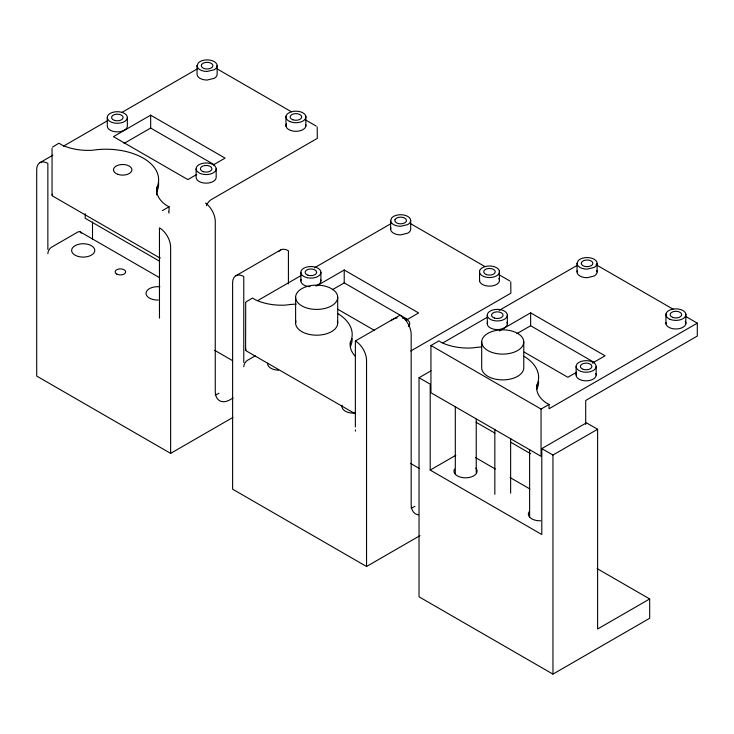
<?xml version="1.0" encoding="UTF-8"?>
<svg xmlns="http://www.w3.org/2000/svg" width="734" height="734" viewBox="0 0 734 734"><rect width="100%" height="100%" fill="white"/><g stroke="black" fill="none" stroke-linecap="round" stroke-linejoin="round"><path stroke-width="1.1" d="M47.857 249.34L47.857 163.425A15.781 9.111 60 0 0 36.7 169.875L36.7 376.065L170.627 453.383L232.953 417.398M85.19 213.741L85.19 218.264L159.59 261.221M170.627 453.383L170.627 247.193A15.781 9.111 60 0 0 159.462 227.861L159.462 318.07A5.257 3.037 -60 0 1 159.59 316.886M243.771 362.449L243.771 276.534A15.781 9.111 60 0 0 232.614 282.985L232.614 489.174L366.541 566.492L419.967 535.646M288.416 283.856L288.416 250.762A15.781 9.111 60 0 0 278.746 251.624M355.375 426.885L355.375 340.971L400.021 315.198A15.781 9.111 60 0 1 411.178 334.53L411.178 504.203A21.047 12.148 -60 0 0 418.619 514.791M366.541 566.492L366.541 360.302A15.781 9.111 60 0 0 355.375 340.971M430.941 370.853L419.031 377.726L419.031 596.806L552.959 674.124L649.682 618.276L649.682 598.953L597.109 568.593M649.682 598.953L597.604 629.02L597.604 429.271L586.438 422.83L541.802 448.602L541.802 534.517L430.197 470.081L430.197 384.166L419.031 377.726M552.959 674.124L552.959 455.043L597.604 429.271M585.695 424.435L585.695 400.47L697.3 336.044L697.3 323.153L685.4 316.281M245.697 302.536L245.606 349.889M197.061 65.665L198.363 62.812L200.006 61.573A10.028 5.789 0 0 1 214.19 61.573A10.028 5.789 0 0 1 214.19 69.767L207.098 71.464A10.028 5.789 0 0 1 197.061 65.665L197.061 74.262A10.028 5.789 0 0 0 207.098 80.052L214.19 78.355A10.028 5.789 0 0 0 217.126 74.262L217.126 65.665M390.616 220.494L391.91 217.631L393.562 216.402A10.028 5.789 0 0 1 407.746 216.402A10.028 5.789 0 0 1 407.746 224.595L400.654 226.283A10.028 5.789 0 0 1 390.616 220.494L390.616 229.091A10.028 5.789 0 0 0 400.654 234.88L407.746 233.183A10.028 5.789 0 0 0 410.682 229.091L410.682 220.494M390.616 229.091L390.919 227.779M577.043 263.35L578.337 260.487L579.979 259.249A10.028 5.789 0 0 1 594.164 259.249A10.028 5.789 0 0 1 594.164 267.442L587.072 269.139A10.028 5.789 0 0 1 577.043 263.35L577.043 271.938A10.028 5.789 0 0 0 587.072 277.727L594.164 276.03A10.028 5.789 0 0 0 596.76 270.442M577.043 271.938L577.337 270.626M52.408 147.13L58.949 143.203L61.858 144.983A41.654 24.048 0 0 0 92.401 150.259A52.609 30.378 0 0 1 156.837 187.464A41.654 24.048 0 0 0 165.976 205.098L169.059 206.777L169.059 211.071M245.963 301.949L252.505 298.032L255.414 299.811A41.654 24.048 0 0 0 285.957 305.087A52.609 30.378 0 0 1 296.151 304.115M63.445 146.167L107.063 120.972M121.936 112.394L197.29 68.886M39.966 162.645L52.866 155.204M213.319 164.902L225.063 158.122L150.663 115.165L113.458 136.643L187.867 179.601L196.675 174.518M123.982 143.46L150.663 128.055L214.154 164.71M162.398 210.63L169.059 206.777M235.88 275.755L280.526 249.982M257.992 300.417L301.61 275.232M314.501 267.791L390.846 223.714M316.804 285.82L344.218 269.993L418.619 312.95L405.893 320.299M332.355 289.728L344.218 282.884L407.709 319.538M255.212 355.852L247.496 360.302A5.257 3.037 -60 0 0 243.771 366.743M233.1 397.984L230.146 399.691A21.047 12.148 -60 0 1 215.264 391.094L215.264 221.42A15.781 9.111 60 0 0 205.566 203.043M410.801 350.971L510.873 293.187L510.754 281.893M430.941 345.494L541.059 409.067L541.059 456.319L430.941 392.745L430.941 345.494L438.923 340.879L441.831 342.659A41.654 24.048 0 0 0 472.384 347.934A52.609 30.378 0 0 1 481.421 347.017M442.877 342.897L487.358 317.216M499.221 310.363L577.3 265.286M499.313 330.933L530.636 312.84L605.045 355.797L592.31 363.147M516.929 333.64L530.636 325.731L594.127 362.385M576.649 372.193L567.841 377.276L524.186 352.081M430.197 470.081L455.796 455.3M541.059 409.067L549.041 404.452L549.041 408.755L697.3 323.153M549.041 404.452L545.958 402.773A41.654 24.048 0 0 1 536.811 385.139A52.609 30.378 0 0 0 524.149 356.366M596.109 264.735L673.491 309.409M217.117 68.886L291.453 111.797M305.335 119.807L316.235 126.11M410.673 223.705L485.009 266.625M498.881 274.635L509.791 280.929M337.768 309.225L374.478 330.419M541.802 448.602L552.959 455.043M476.072 422.243L494.927 433.124M510.8 442.29L530.636 453.74M52.82 196.143L159.214 257.57A2.633 1.523 0 0 0 160.397 257.964M475.531 457.594L495.285 468.998M510.093 477.55L529.847 488.954M80.254 231.898L159.26 277.516M246.376 350.962L352.77 412.389A2.633 1.523 0 0 0 355.311 412.783M214.649 350.301L232.476 360.596M410.563 463.411L419.481 468.558M317.198 127.065L317.327 138.368L211.3 199.575A7.89 4.56 -60 0 0 206.465 205.584M685.822 313.969L685.831 323.85M665.958 313.996L665.967 323.877M597.109 263.35L597.109 271.938M596.155 366.45A10.028 5.789 0 0 1 581.108 371.468A10.028 5.789 0 0 1 581.108 361.44A10.028 5.789 0 0 1 596.155 366.45L596.155 375.046M576.098 366.45L576.098 375.046M536.811 385.139L536.811 388.359M530.636 312.84L530.636 325.731M529.618 449.658L529.618 516.947M523.773 341.961A21.047 12.148 0 0 1 492.211 352.485A21.047 12.148 0 0 1 492.211 331.447A21.047 12.148 0 0 1 523.773 341.961L523.773 367.734A21.047 12.148 0 0 1 502.735 379.891A21.047 12.148 0 0 1 481.688 367.734L481.688 341.961M510.625 438.446L510.625 493.184M507.341 315.17A10.028 5.789 0 0 1 492.294 320.189A10.028 5.789 0 0 1 492.294 310.152A10.028 5.789 0 0 1 507.341 315.17L507.341 323.767M499.404 271.112L499.404 279.709M494.835 429.326L494.835 494.331M487.275 315.17L487.275 323.767M479.541 271.14L479.541 281.03M476.247 419.252L476.247 472.852M455.309 406.755L455.309 474.045M337.732 313.51A52.609 30.378 0 0 1 350.393 342.292L350.393 344.439M344.218 269.993L344.218 282.884M337.695 297.261A21.047 12.148 0 0 1 306.133 307.785A21.047 12.148 0 0 1 306.133 286.746A21.047 12.148 0 0 1 337.695 297.261L337.695 323.043M320.914 272.323A10.028 5.789 0 0 1 305.867 277.342A10.028 5.789 0 0 1 305.867 267.304A10.028 5.789 0 0 1 320.914 272.323L320.914 280.911M305.849 116.293L305.849 126.175M300.848 272.323L300.848 280.911M295.609 297.261L295.609 323.043M285.985 116.321L285.985 126.202M216.181 168.774A10.028 5.789 0 0 1 201.134 173.793A10.028 5.789 0 0 1 201.134 163.765A10.028 5.789 0 0 1 216.181 168.774L216.181 177.371A10.028 5.789 0 0 1 206.153 183.161A10.028 5.789 0 0 1 196.116 177.371L196.116 168.774M156.837 187.464L156.837 191.757A41.654 24.048 0 0 0 156.636 194.905M150.663 115.165L150.663 128.055M127.358 117.495A10.028 5.789 0 0 1 112.311 122.514A10.028 5.789 0 0 1 112.311 112.476A10.028 5.789 0 0 1 127.358 117.495L127.358 126.083A10.028 5.789 0 0 1 117.33 131.881A10.028 5.789 0 0 1 107.292 126.083L107.292 117.495M92.502 222.09L92.502 239.211M52.05 148.442L52.05 195.07M158.333 300.041A11.579 6.679 0 0 1 146.057 292.921A11.579 6.679 0 0 1 159.884 286.82M47.857 253.634A5.257 3.037 -60 0 1 51.582 247.193L77.62 232.155A5.257 3.037 -60 0 1 81.217 233.265M218.989 393.25A21.047 12.148 -60 0 1 215.135 394.883M305.849 124.881A9.992 5.771 0 0 1 294.82 131.276A9.992 5.771 0 0 1 286.471 123.651M52.408 195.822A2.633 1.523 0 0 1 52.408 194.308M158.516 181.922A52.609 30.378 0 0 1 156.837 191.757M168.499 211.401A2.633 1.56 58.5 0 1 169.059 213.218M354.247 413.15A11.579 6.679 0 0 1 342.172 405.159M278.553 370.202A11.579 6.679 0 0 1 267.552 363.202M355.375 431.179A5.257 3.037 -60 0 1 355.504 429.996M414.903 506.35A21.047 12.148 -60 0 1 411.049 507.992M498.9 278.443A9.992 5.771 0 0 1 490.615 286.104A9.992 5.771 0 0 1 479.541 279.737M402.305 318.006A10.028 5.789 0 0 1 408.388 326.502M391.02 320.703A10.028 5.789 0 0 1 397.112 318.006M320.575 279.415A10.028 5.789 0 0 1 315.904 285.93M310.014 286.682A10.028 5.789 0 0 1 301.197 279.415M245.963 350.65A2.633 1.523 0 0 1 245.963 349.136M352.182 338.723A52.609 30.378 0 0 1 350.393 346.586M355.201 356.183A41.654 24.048 0 0 1 350.393 342.292M337.374 320.923A21.047 12.148 0 0 1 316.648 335.19A21.047 12.148 0 0 1 295.93 320.923M540.674 520.782A11.579 6.679 0 0 1 529.572 511.139M475.825 468.099A11.579 6.679 0 0 1 475.265 474.77L473.311 476.1A11.579 6.679 0 0 1 459.273 476.77A11.579 6.679 0 0 1 454.511 469.118M685.317 321.299A9.992 5.771 0 0 1 677.032 328.951A9.992 5.771 0 0 1 665.958 322.584M595.815 373.542A10.028 5.789 0 0 1 586.127 380.836A10.028 5.789 0 0 1 576.438 373.542M506.992 322.263A10.028 5.789 0 0 1 497.303 329.557A10.028 5.789 0 0 1 487.615 322.263M538.609 381.57A52.609 30.378 0 0 1 536.811 389.433M201.474 64.95L201.309 65.665A5.789 3.34 0 0 0 208.594 68.895L211.19 68.033A5.789 3.34 0 0 0 210.621 63.023A5.789 3.34 0 0 0 202.089 63.996L201.474 64.95M395.03 219.769L394.864 220.494A5.789 3.34 0 0 0 402.149 223.723L404.746 222.861A5.789 3.34 0 0 0 404.177 217.842A5.789 3.34 0 0 0 395.635 218.824L395.03 219.769M581.447 262.625L581.282 263.35A5.789 3.34 0 0 0 588.567 266.57L591.164 265.708A5.789 3.34 0 0 0 590.595 260.698A5.789 3.34 0 0 0 582.062 261.671L581.447 262.625M75.428 245.468L73.473 246.798A11.579 6.679 0 0 0 75.721 255.515A11.579 6.679 0 0 0 90.979 255.368L92.934 254.037A11.579 6.679 0 0 0 90.686 245.321A11.579 6.679 0 0 0 75.428 245.468M116.678 274.039A5.257 3.037 0 0 0 125.486 272.681A5.257 3.037 0 0 0 119.046 268.956A5.257 3.037 0 0 0 116.678 274.039M290.003 121.605A9.992 5.771 0 0 0 305.849 117.578A9.992 5.771 0 0 0 291.903 111.669A9.992 5.771 0 0 0 290.003 121.605M292.848 119.78A5.789 3.34 0 0 0 301.702 117.064A5.789 3.34 0 0 0 293.196 113.999A5.789 3.34 0 0 0 292.848 119.78M114.44 120.385A5.789 3.34 0 0 0 123.119 117.495A5.789 3.34 0 0 0 114.44 114.605A5.789 3.34 0 0 0 114.44 120.385M203.254 171.673A5.789 3.34 0 0 0 211.933 168.774A5.789 3.34 0 0 0 203.254 165.884A5.789 3.34 0 0 0 203.254 171.673M118.055 174.398A9.203 5.312 0 0 0 131.909 169.848A9.203 5.312 0 0 0 118.156 165.187A9.203 5.312 0 0 0 118.055 174.398M483.559 276.424A9.992 5.771 0 0 0 499.404 272.406A9.992 5.771 0 0 0 485.449 266.488A9.992 5.771 0 0 0 483.559 276.424M486.403 274.608A5.789 3.34 0 0 0 495.257 271.892A5.789 3.34 0 0 0 486.752 268.827A5.789 3.34 0 0 0 486.403 274.608M307.986 275.213A5.789 3.34 0 0 0 316.675 272.323A5.789 3.34 0 0 0 307.986 269.424A5.789 3.34 0 0 0 307.986 275.213M669.977 319.281A9.992 5.771 0 0 0 685.831 315.262A9.992 5.771 0 0 0 671.876 309.344A9.992 5.771 0 0 0 669.977 319.281M672.83 317.455A5.789 3.34 0 0 0 681.675 314.739A5.789 3.34 0 0 0 673.179 311.675A5.789 3.34 0 0 0 672.83 317.455M494.413 318.07A5.789 3.34 0 0 0 503.093 315.17A5.789 3.34 0 0 0 494.413 312.28A5.789 3.34 0 0 0 494.413 318.07M583.236 369.349A5.789 3.34 0 0 0 591.916 366.45A5.789 3.34 0 0 0 583.236 363.559A5.789 3.34 0 0 0 583.236 369.349"/></g></svg>
